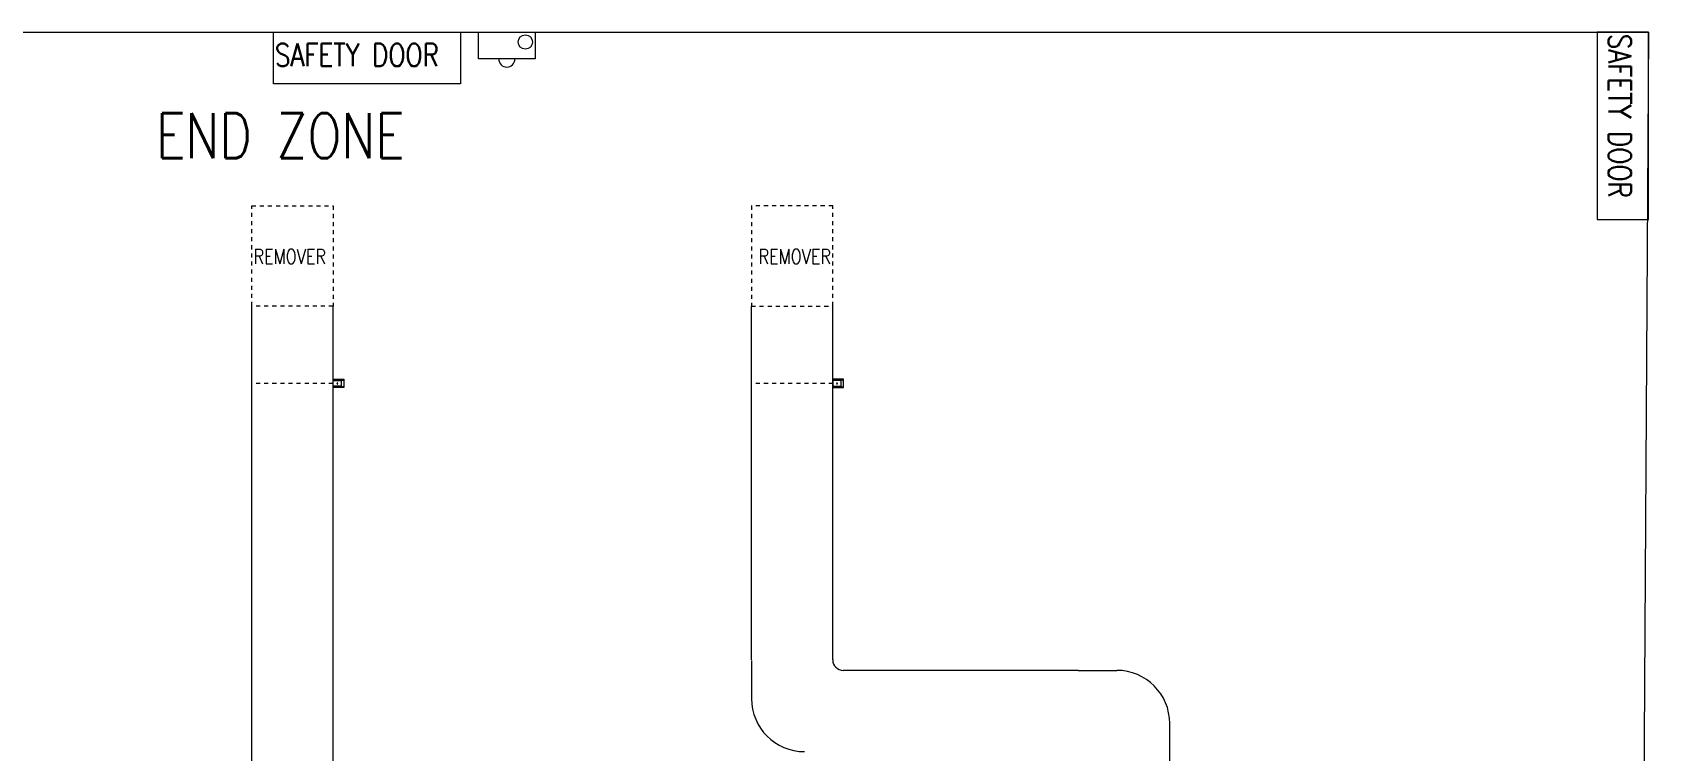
# Model space of a CAD drawing. Header units: inches. Extents: x -47 to 36, y 20 to 186.
# Drawn here: x -18.29 to 21.66, y 168.04 to 185.82 of the extents above; entities that cross this region are included whole.
import ezdxf

# ---------------------------------------------------------------- set-up
doc = ezdxf.new("R2010")
doc.units = ezdxf.units.IN
doc.header["$LTSCALE"] = 0.5
doc.linetypes.add('HIDDEN', pattern=[0.1875, 0.125, -0.0625])
doc.linetypes.add('HIDDEN2', pattern=[0.1875, 0.125, -0.0625])
doc.styles.get("Standard").update_dxf_attribs({"font": 'romans.shx', "width": 0.8})

msp = doc.modelspace()

# ---------------------------------------------------------------- hatches: boundary and pattern name
at = {"lineweight": 0}
h = msp.add_hatch(dxfattribs=at)
h.set_pattern_fill('ANSI37', color=1, scale=7.195276, angle=90)
h.set_pattern_definition([(135, (1228.657, 383.975), (-16.15386, -16.15386), []), (225, (1228.657, 383.975), (16.15386, -16.15386), [])])
h.paths.add_polyline_path([(-6.76, 185.157, 1), (-6.363, 185.157)])
h = msp.add_hatch(dxfattribs=at)
h.set_pattern_fill('ANSI37')
h.set_pattern_definition([(45, (20.0068, 0), (-2.245064, 2.245064), []), (135, (20.0068, 0), (-2.245064, -2.245064), [])])
h.paths.add_polyline_path([(-8.921, 170.458), (-8.921, 170.406), (-8.973, 170.406), (-8.973, 170.458)])
h = msp.add_hatch(dxfattribs=at)
h.set_pattern_fill('ANSI37')
h.set_pattern_definition([(45, (21.6173, -1.4823), (-2.245064, 2.245064), []), (135, (21.6173, -1.4823), (-2.245064, -2.245064), [])])
h.paths.add_polyline_path([(-10.532, 168.976), (-10.532, 168.924), (-10.583, 168.924), (-10.583, 168.976)])
h = msp.add_hatch(dxfattribs=at)
h.set_pattern_fill('ANSI37')
h.set_pattern_definition([(45, (20.0068, -1.4823), (-2.245064, 2.245064), []), (135, (20.0068, -1.4823), (-2.245064, -2.245064), [])])
h.paths.add_polyline_path([(-8.921, 168.976), (-8.921, 168.924), (-8.973, 168.924), (-8.973, 168.976)])

# ---------------------------------------------------------------- linework, layer by layer
for p, q in [((-12.868, 167.629), (-12.868, 179.053)), ((-10.859, 167.629), (-10.859, 179.053)), ((-0.514, 170.307), (-0.514, 179.053)), ((1.495, 170.307), (1.495, 179.053)), ((-10.83, 177.233), (-10.839, 177.233)), ((-10.83, 177.221), (-10.839, 177.221)), ((-10.83, 177.059), (-10.839, 177.059)), ((-10.83, 177.047), (-10.839, 177.047)), ((-10.814, 177.233), (-10.805, 177.233)), ((-10.814, 177.221), (-10.805, 177.221)), ((-10.814, 177.059), (-10.805, 177.059)), ((-10.814, 177.047), (-10.805, 177.047)), ((-10.76, 177.14), (-10.76, 177.149)), ((-10.76, 177.14), (-10.76, 177.131)), ((-10.748, 177.14), (-10.748, 177.149)), ((-10.748, 177.14), (-10.748, 177.131)), ((-10.638, 177.235), (-10.647, 177.235)), ((-10.638, 177.223), (-10.647, 177.223)), ((-10.638, 177.059), (-10.647, 177.059)), ((-10.638, 177.047), (-10.647, 177.047)), ((-10.622, 177.235), (-10.613, 177.235)), ((-10.622, 177.223), (-10.613, 177.223)), ((-10.622, 177.059), (-10.613, 177.059)), ((-10.622, 177.047), (-10.613, 177.047)), ((1.525, 177.233), (1.515, 177.233)), ((1.525, 177.221), (1.515, 177.221)), ((1.525, 177.059), (1.515, 177.059)), ((1.525, 177.047), (1.515, 177.047)), ((1.54, 177.233), (1.549, 177.233)), ((1.54, 177.221), (1.549, 177.221)), ((1.54, 177.059), (1.549, 177.059)), ((1.54, 177.047), (1.549, 177.047)), ((1.594, 177.14), (1.594, 177.149)), ((1.594, 177.14), (1.594, 177.131)), ((1.606, 177.14), (1.606, 177.149)), ((1.606, 177.14), (1.606, 177.131)), ((1.716, 177.233), (1.707, 177.233)), ((1.716, 177.221), (1.707, 177.221)), ((1.716, 177.057), (1.707, 177.057)), ((1.716, 177.045), (1.707, 177.045)), ((1.732, 177.233), (1.741, 177.233)), ((1.732, 177.221), (1.741, 177.221)), ((1.732, 177.057), (1.741, 177.057)), ((1.732, 177.045), (1.741, 177.045)), ((-0.514, 170.293), (-0.514, 169.353)), ((7.559, 170.05), (1.752, 170.05)), ((7.559, 170.05), (8.514, 170.05)), ((9.825, 167.799), (9.825, 168.739))]:
    msp.add_line(p, q, dxfattribs=at)
at = {"color": 1, "linetype": 'HIDDEN2', "lineweight": 0}
for p, q in [((-10.859, 177.14), (-12.868, 177.14)), ((1.495, 177.14), (-0.514, 177.14))]:
    msp.add_line(p, q, dxfattribs=at)
at = {"lineweight": 0}
for points in [[(-47.291, 185.816), (21.664, 185.816), (21.385, 141.498), (-47.291, 141.498)], [(-12.329, 185.816), (-7.706, 185.816), (-7.706, 184.545), (-12.329, 184.545)], [(-5.862, 185.816), (-5.862, 185.157), (-7.261, 185.157), (-7.261, 185.816)], [(20.393, 185.816), (20.393, 181.193), (21.664, 181.193), (21.664, 185.816)], [(-10.859, 177.037), (-10.859, 177.243), (-10.594, 177.243), (-10.594, 177.037)], [(-10.859, 177.07), (-10.859, 177.21), (-10.654, 177.21), (-10.654, 177.07)], [(1.495, 177.243), (1.495, 177.037), (1.761, 177.037), (1.761, 177.243)], [(1.495, 177.21), (1.495, 177.07), (1.701, 177.07), (1.701, 177.21)]]:
    msp.add_lwpolyline(points, close=True, dxfattribs=at)
at = {"linetype": 'HIDDEN', "lineweight": 0}
for points in [[(-12.868, 179.053), (-12.868, 181.528), (-10.859, 181.528), (-10.859, 179.053)], [(-10.859, 179.053), (-12.868, 179.053)]]:
    msp.add_lwpolyline(points, dxfattribs=at)
msp.add_lwpolyline([(1.495, 181.528), (-0.514, 181.528), (-0.514, 179.053), (1.495, 179.053)], close=True, dxfattribs=at)
at = {"lineweight": 0}
for centre, radius in [((-6.104, 185.577), 0.176), ((-10.822, 177.227), 0.00995), ((-10.822, 177.053), 0.00995), ((-10.63, 177.229), 0.00995), ((-10.63, 177.053), 0.00995), ((1.532, 177.227), 0.00995), ((1.532, 177.053), 0.00995), ((1.724, 177.227), 0.00995), ((1.724, 177.051), 0.00995)]:
    msp.add_circle(centre, radius, dxfattribs=at)
for centre, radius, start, end in [((-6.562, 185.157), 0.199, 180, 0), ((-10.839, 177.227), 0.00613, 88.4015, 268.4015), ((-10.839, 177.053), 0.00613, 88.4015, 268.4015), ((-10.805, 177.227), 0.00613, 271.5985, 91.5985), ((-10.805, 177.053), 0.00613, 271.5985, 91.5985), ((-10.754, 177.149), 0.00613, 358.4015, 178.4015), ((-10.754, 177.131), 0.00613, 181.5985, 1.5985), ((-10.647, 177.229), 0.00613, 88.4015, 268.4015), ((-10.647, 177.053), 0.00613, 88.4015, 268.4015), ((-10.613, 177.229), 0.00613, 271.5985, 91.5985), ((-10.613, 177.053), 0.00613, 271.5985, 91.5985), ((1.515, 177.227), 0.00613, 91.5985, 271.5985), ((1.515, 177.053), 0.00613, 91.5985, 271.5985), ((1.549, 177.227), 0.00613, 268.4015, 88.4015), ((1.549, 177.053), 0.00613, 268.4015, 88.4015), ((1.6, 177.149), 0.00613, 358.4015, 178.4015), ((1.6, 177.131), 0.00613, 181.5985, 1.5985), ((1.707, 177.227), 0.00613, 91.5985, 271.5985), ((1.707, 177.051), 0.00613, 91.5985, 271.5985), ((1.741, 177.227), 0.00613, 268.4015, 88.4015), ((1.741, 177.051), 0.00613, 268.4015, 88.4015), ((1.752, 170.307), 0.257, 180, 270), ((8.514, 168.739), 1.311, 0, 90), ((0.798, 169.353), 1.311, 180, 270)]:
    msp.add_arc(centre, radius, start, end, dxfattribs=at)

# ---------------------------------------------------------------- texts
at = {"color": 114, "lineweight": 0, "true_color": 0x139b48, "attachment_point": 1}
for s, width, gutter_width, insert, char_height in [('SAFETY DOOR', 8.06318, 2.801, (-12.293, 185.537), 0.56014), ('END ZONE', 10.25148, 5.565, (-15.232, 183.817), 1.113)]:
    msp.add_mtext_dynamic_manual_height_columns(s, width=width, gutter_width=gutter_width, heights=[0], dxfattribs=dict(at, insert=insert, char_height=char_height))
at = {"color": 114, "lineweight": 0, "true_color": 0x139b48, "insert": (20.672, 185.78), "char_height": 0.56014, "attachment_point": 7, "rotation": 270}
msp.add_mtext_dynamic_manual_height_columns('SAFETY DOOR', width=8.06318, gutter_width=2.801, heights=[0], dxfattribs=at)
at = {"lineweight": 0, "char_height": 0.3628}
for insert, attachment_point in [((-12.824, 180.457), 1), ((1.451, 180.457), 3)]:
    msp.add_mtext_dynamic_manual_height_columns('REMOVER', width=3.3417, gutter_width=1.814, heights=[0], dxfattribs=dict(at, insert=insert, attachment_point=attachment_point))

doc.saveas('drawing.dxf')
